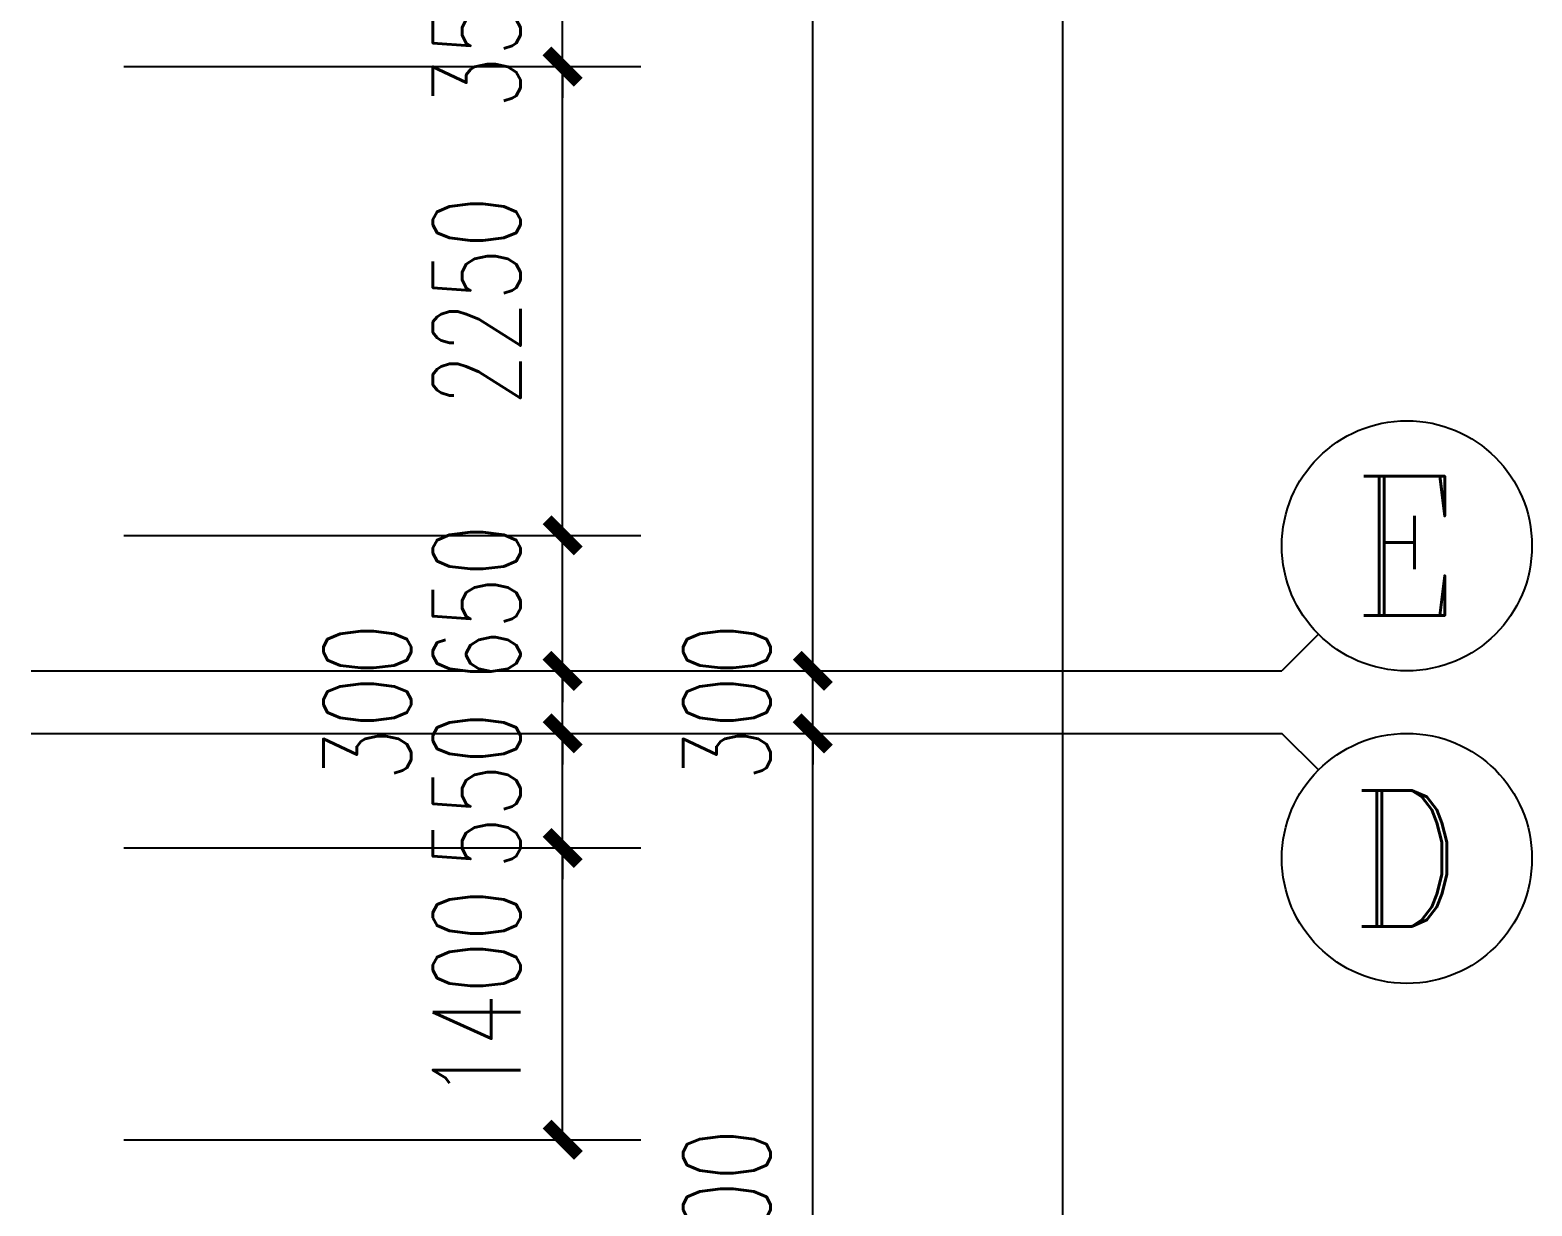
# Model space of a CAD drawing. Extents: x 0 to 2972856, y -1269770 to 0.
# Drawn here: x 2783851 to 2791056, y -1223214 to -1217571 of the extents above; entities that cross this region are included whole.
import ezdxf
from ezdxf.enums import TextEntityAlignment as Align

# ---------------------------------------------------------------- set-up
doc = ezdxf.new("R2010")
doc.units = 0
doc.header["$LTSCALE"] = 1000
doc.header["$PDSIZE"] = 50
doc.layers.add('1-建筑底图', color=8, linetype='Continuous')
doc.layers.add('AXIS_TEXT', color=7, linetype='Continuous')
doc.styles.add('_TCH_AXIS', font='COMPLEX', dxfattribs={"bigfont": 'GBCBIG'})
doc.styles.add('A_DIM_T3', font='SIMPLEX', dxfattribs={"width": 0.7, "bigfont": 'HZ'})
doc.styles.add('COMPLEX', font='COMPLEX')
doc.dimstyles.new('_TCH_ARCH&&150', dxfattribs={"dimtxt": 420, "dimasz": 150, "dimexe": 375, "dimexo": 450, "dimgap": 202.5, "dimtad": 1, "dimdec": 0, "dimzin": 0, "dimdsep": 46, "dimtxsty": 'A_DIM_T3', "dimblk": 'ARCHTICK', "dimcen": 0.09, "dimclrt": 7, "dimazin": 2, "dimtfac": 1, "dimtdec": 0, "dimtix": 1, "dimtmove": 2, "dimatfit": 3, "dimfxl": 150, "dimtolj": 1, "dimtzin": 0, "dimarcsym": 0})

# ---------------------------------------------------------------- blocks, each defined once
blk = doc.blocks.new('_ArchTick')
at = {"color": 0, "linetype": 'ByBlock', "const_width": 0.4}
blk.add_lwpolyline([(-0.5, -0.5), (0.5, 0.5)], dxfattribs=at)
blk = doc.blocks.new('*D1127')
at = {"layer": '1-建筑底图', "color": 0, "lineweight": -2, "transparency": 16777216}
for p, q in [((2169526.6, -1147375.4), (2174401.6, -1147375.4)), ((2174026.6, -1226975.4), (2174026.6, -1147375.4)), ((2169526.6, -1226975.4), (2174401.6, -1226975.4))]:
    blk.add_line(p, q, dxfattribs=at)
at = {"layer": 'Defpoints', "color": 0, "transparency": 16777216}
for p in [(2169076.6, -1147375.4), (2174026.6, -1147375.4), (2169076.6, -1226975.4)]:
    blk.add_point(p, dxfattribs=at)
at = {"layer": '1-建筑底图', "color": 0, "lineweight": -2, "transparency": 16777216, "xscale": 150, "yscale": 150, "zscale": 150}
for p, rotation in [((2174026.6, -1147375.4), 90), ((2174026.6, -1226975.4), 270)]:
    blk.add_blockref('_ArchTick', p, dxfattribs=dict(at, rotation=rotation))
at = {"layer": '1-建筑底图', "color": 7, "transparency": 16777216, "insert": (2173614.1, -1187175.4), "char_height": 420, "attachment_point": 5, "rotation": 90, "style": 'A_DIM_T3'}
blk.add_mtext('\\A1;79600', dxfattribs=at)
blk = doc.blocks.new('*D1130')
at = {"layer": '1-建筑底图', "color": 0, "lineweight": -2, "transparency": 16777216}
for p, q in [((2169526.6, -1215175.4), (2173201.6, -1215175.4)), ((2172826.6, -1219975.4), (2172826.6, -1215175.4)), ((2169526.6, -1219975.4), (2173201.6, -1219975.4))]:
    blk.add_line(p, q, dxfattribs=at)
at = {"layer": 'Defpoints', "color": 0, "transparency": 16777216}
for p in [(2169076.6, -1215175.4), (2172826.6, -1215175.4), (2169076.6, -1219975.4)]:
    blk.add_point(p, dxfattribs=at)
at = {"layer": '1-建筑底图', "color": 0, "lineweight": -2, "transparency": 16777216, "xscale": 150, "yscale": 150, "zscale": 150}
for p, rotation in [((2172826.6, -1215175.4), 90), ((2172826.6, -1219975.4), 270)]:
    blk.add_blockref('_ArchTick', p, dxfattribs=dict(at, rotation=rotation))
at = {"layer": '1-建筑底图', "color": 7, "transparency": 16777216, "insert": (2172414.1, -1217575.4), "char_height": 420, "attachment_point": 5, "rotation": 90, "style": 'A_DIM_T3'}
blk.add_mtext('\\A1;4800', dxfattribs=at)
blk = doc.blocks.new('*D1131')
at = {"layer": '1-建筑底图', "color": 0, "lineweight": -2, "transparency": 16777216}
for p, q in [((2172826.6, -1214875.4), (2172826.6, -1214725.4)), ((2169526.6, -1214875.4), (2173201.6, -1214875.4)), ((2172826.6, -1215175.4), (2172826.6, -1214875.4)), ((2169526.6, -1215175.4), (2173201.6, -1215175.4)), ((2172826.6, -1215175.4), (2172826.6, -1215325.4))]:
    blk.add_line(p, q, dxfattribs=at)
at = {"layer": 'Defpoints', "color": 0, "transparency": 16777216}
for p in [(2169076.6, -1214875.4), (2172826.6, -1214875.4), (2169076.6, -1215175.4)]:
    blk.add_point(p, dxfattribs=at)
at = {"layer": '1-建筑底图', "color": 0, "lineweight": -2, "transparency": 16777216, "xscale": 150, "yscale": 150, "zscale": 150}
for p, rotation in [((2172826.6, -1214875.4), 270), ((2172826.6, -1215175.4), 90)]:
    blk.add_blockref('_ArchTick', p, dxfattribs=dict(at, rotation=rotation))
at = {"layer": '1-建筑底图', "color": 7, "transparency": 16777216, "insert": (2172414.1, -1215025.4), "char_height": 420, "attachment_point": 5, "rotation": 90, "style": 'A_DIM_T3'}
blk.add_mtext('\\A1;300', dxfattribs=at)
blk = doc.blocks.new('*D1132')
at = {"layer": '1-建筑底图', "color": 0, "lineweight": -2, "transparency": 16777216}
for p, q in [((2169526.6, -1207175.4), (2173201.6, -1207175.4)), ((2172826.6, -1214875.4), (2172826.6, -1207175.4)), ((2169526.6, -1214875.4), (2173201.6, -1214875.4))]:
    blk.add_line(p, q, dxfattribs=at)
at = {"layer": 'Defpoints', "color": 0, "transparency": 16777216}
for p in [(2169076.6, -1207175.4), (2172826.6, -1207175.4), (2169076.6, -1214875.4)]:
    blk.add_point(p, dxfattribs=at)
at = {"layer": '1-建筑底图', "color": 0, "lineweight": -2, "transparency": 16777216, "xscale": 150, "yscale": 150, "zscale": 150}
for p, rotation in [((2172826.6, -1207175.4), 90), ((2172826.6, -1214875.4), 270)]:
    blk.add_blockref('_ArchTick', p, dxfattribs=dict(at, rotation=rotation))
at = {"layer": '1-建筑底图', "color": 7, "transparency": 16777216, "insert": (2172414.1, -1211025.4), "char_height": 420, "attachment_point": 5, "rotation": 90, "style": 'A_DIM_T3'}
blk.add_mtext('\\A1;7700', dxfattribs=at)
blk = doc.blocks.new('*D1369')
at = {"layer": '1-建筑底图', "color": 0, "lineweight": -2, "transparency": 16777216}
for p, q in [((2169521.6, -1215725.4), (2172001.6, -1215725.4)), ((2171626.6, -1217125.4), (2171626.6, -1215725.4)), ((2169521.6, -1217125.4), (2172001.6, -1217125.4))]:
    blk.add_line(p, q, dxfattribs=at)
at = {"layer": 'Defpoints', "color": 0, "transparency": 16777216}
for p in [(2169071.6, -1215725.4), (2171626.6, -1215725.4), (2169071.6, -1217125.4)]:
    blk.add_point(p, dxfattribs=at)
at = {"layer": '1-建筑底图', "color": 0, "lineweight": -2, "transparency": 16777216, "xscale": 150, "yscale": 150, "zscale": 150}
for p, rotation in [((2171626.6, -1215725.4), 90), ((2171626.6, -1217125.4), 270)]:
    blk.add_blockref('_ArchTick', p, dxfattribs=dict(at, rotation=rotation))
at = {"layer": '1-建筑底图', "color": 7, "transparency": 16777216, "insert": (2171214.1, -1216425.4), "char_height": 420, "attachment_point": 5, "rotation": 90, "style": 'A_DIM_T3'}
blk.add_mtext('\\A1;1400', dxfattribs=at)
blk = doc.blocks.new('*D1370')
at = {"layer": '1-建筑底图', "color": 0, "lineweight": -2, "transparency": 16777216}
for p, q in [((2171626.6, -1215175.4), (2171626.6, -1215025.4)), ((2169521.6, -1215175.4), (2172001.6, -1215175.4)), ((2171626.6, -1215725.4), (2171626.6, -1215175.4)), ((2169521.6, -1215725.4), (2172001.6, -1215725.4)), ((2171626.6, -1215725.4), (2171626.6, -1215875.4))]:
    blk.add_line(p, q, dxfattribs=at)
at = {"layer": 'Defpoints', "color": 0, "transparency": 16777216}
for p in [(2169071.6, -1215175.4), (2171626.6, -1215175.4), (2169071.6, -1215725.4)]:
    blk.add_point(p, dxfattribs=at)
at = {"layer": '1-建筑底图', "color": 0, "lineweight": -2, "transparency": 16777216, "xscale": 150, "yscale": 150, "zscale": 150}
for p, rotation in [((2171626.6, -1215175.4), 270), ((2171626.6, -1215725.4), 90)]:
    blk.add_blockref('_ArchTick', p, dxfattribs=dict(at, rotation=rotation))
at = {"layer": '1-建筑底图', "color": 7, "transparency": 16777216, "insert": (2171214.1, -1215450.4), "char_height": 420, "attachment_point": 5, "rotation": 90, "style": 'A_DIM_T3'}
blk.add_mtext('\\A1;550', dxfattribs=at)
blk = doc.blocks.new('*D1371')
at = {"layer": '1-建筑底图', "color": 0, "lineweight": -2, "transparency": 16777216}
for p, q in [((2171626.6, -1214875.4), (2171626.6, -1214725.4)), ((2169521.6, -1214875.4), (2172001.6, -1214875.4)), ((2171626.6, -1215175.4), (2171626.6, -1214875.4)), ((2169521.6, -1215175.4), (2172001.6, -1215175.4)), ((2171626.6, -1215175.4), (2171626.6, -1215325.4))]:
    blk.add_line(p, q, dxfattribs=at)
at = {"layer": 'Defpoints', "color": 0, "transparency": 16777216}
for p in [(2169071.6, -1214875.4), (2171626.6, -1214875.4), (2169071.6, -1215175.4)]:
    blk.add_point(p, dxfattribs=at)
at = {"layer": '1-建筑底图', "color": 0, "lineweight": -2, "transparency": 16777216, "xscale": 150, "yscale": 150, "zscale": 150}
for p, rotation in [((2171626.6, -1214875.4), 270), ((2171626.6, -1215175.4), 90)]:
    blk.add_blockref('_ArchTick', p, dxfattribs=dict(at, rotation=rotation))
at = {"layer": '1-建筑底图', "color": 7, "transparency": 16777216, "insert": (2170689.1, -1215025.4), "char_height": 420, "attachment_point": 5, "rotation": 90, "style": 'A_DIM_T3'}
blk.add_mtext('\\A1;300', dxfattribs=at)
blk = doc.blocks.new('*D1372')
at = {"layer": '1-建筑底图', "color": 0, "lineweight": -2, "transparency": 16777216}
for p, q in [((2171626.6, -1214225.4), (2171626.6, -1214075.4)), ((2169521.6, -1214225.4), (2172001.6, -1214225.4)), ((2171626.6, -1214875.4), (2171626.6, -1214225.4)), ((2169521.6, -1214875.4), (2172001.6, -1214875.4)), ((2171626.6, -1214875.4), (2171626.6, -1215025.4))]:
    blk.add_line(p, q, dxfattribs=at)
at = {"layer": 'Defpoints', "color": 0, "transparency": 16777216}
for p in [(2169071.6, -1214225.4), (2171626.6, -1214225.4), (2169071.6, -1214875.4)]:
    blk.add_point(p, dxfattribs=at)
at = {"layer": '1-建筑底图', "color": 0, "lineweight": -2, "transparency": 16777216, "xscale": 150, "yscale": 150, "zscale": 150}
for p, rotation in [((2171626.6, -1214225.4), 270), ((2171626.6, -1214875.4), 90)]:
    blk.add_blockref('_ArchTick', p, dxfattribs=dict(at, rotation=rotation))
at = {"layer": '1-建筑底图', "color": 7, "transparency": 16777216, "insert": (2171214.1, -1214550.4), "char_height": 420, "attachment_point": 5, "rotation": 90, "style": 'A_DIM_T3'}
blk.add_mtext('\\A1;650', dxfattribs=at)
blk = doc.blocks.new('*D1373')
at = {"layer": '1-建筑底图', "color": 0, "lineweight": -2, "transparency": 16777216}
for p, q in [((2169521.6, -1211975.4), (2172001.6, -1211975.4)), ((2171626.6, -1214225.4), (2171626.6, -1211975.4)), ((2169521.6, -1214225.4), (2172001.6, -1214225.4))]:
    blk.add_line(p, q, dxfattribs=at)
at = {"layer": 'Defpoints', "color": 0, "transparency": 16777216}
for p in [(2169071.6, -1211975.4), (2171626.6, -1211975.4), (2169071.6, -1214225.4)]:
    blk.add_point(p, dxfattribs=at)
at = {"layer": '1-建筑底图', "color": 0, "lineweight": -2, "transparency": 16777216, "xscale": 150, "yscale": 150, "zscale": 150}
for p, rotation in [((2171626.6, -1211975.4), 90), ((2171626.6, -1214225.4), 270)]:
    blk.add_blockref('_ArchTick', p, dxfattribs=dict(at, rotation=rotation))
at = {"layer": '1-建筑底图', "color": 7, "transparency": 16777216, "insert": (2171214.1, -1213100.4), "char_height": 420, "attachment_point": 5, "rotation": 90, "style": 'A_DIM_T3'}
blk.add_mtext('\\A1;2250', dxfattribs=at)
blk = doc.blocks.new('*D1374')
at = {"layer": '1-建筑底图', "color": 0, "lineweight": -2, "transparency": 16777216}
for p, q in [((2171626.6, -1211625.4), (2171626.6, -1211475.4)), ((2169521.6, -1211625.4), (2172001.6, -1211625.4)), ((2171626.6, -1211975.4), (2171626.6, -1211625.4)), ((2169521.6, -1211975.4), (2172001.6, -1211975.4)), ((2171626.6, -1211975.4), (2171626.6, -1212125.4))]:
    blk.add_line(p, q, dxfattribs=at)
at = {"layer": 'Defpoints', "color": 0, "transparency": 16777216}
for p in [(2169071.6, -1211625.4), (2171626.6, -1211625.4), (2169071.6, -1211975.4)]:
    blk.add_point(p, dxfattribs=at)
at = {"layer": '1-建筑底图', "color": 0, "lineweight": -2, "transparency": 16777216, "xscale": 150, "yscale": 150, "zscale": 150}
for p, rotation in [((2171626.6, -1211625.4), 270), ((2171626.6, -1211975.4), 90)]:
    blk.add_blockref('_ArchTick', p, dxfattribs=dict(at, rotation=rotation))
at = {"layer": '1-建筑底图', "color": 7, "transparency": 16777216, "insert": (2171214.1, -1211800.4), "char_height": 420, "attachment_point": 5, "rotation": 90, "style": 'A_DIM_T3'}
blk.add_mtext('\\A1;350', dxfattribs=at)
blk = doc.blocks.new('*D1434')
at = {"layer": '1-建筑底图', "color": 0, "lineweight": -2, "transparency": 16777216}
for p, q in [((2169526.6, -1147375.4), (2174401.6, -1147375.4)), ((2174026.6, -1226975.4), (2174026.6, -1147375.4)), ((2169526.6, -1226975.4), (2174401.6, -1226975.4))]:
    blk.add_line(p, q, dxfattribs=at)
at = {"layer": 'Defpoints', "color": 0, "transparency": 16777216}
for p in [(2169076.6, -1147375.4), (2174026.6, -1147375.4), (2169076.6, -1226975.4)]:
    blk.add_point(p, dxfattribs=at)
at = {"layer": '1-建筑底图', "color": 0, "lineweight": -2, "transparency": 16777216, "xscale": 150, "yscale": 150, "zscale": 150}
for p, rotation in [((2174026.6, -1147375.4), 90), ((2174026.6, -1226975.4), 270)]:
    blk.add_blockref('_ArchTick', p, dxfattribs=dict(at, rotation=rotation))
at = {"layer": '1-建筑底图', "color": 7, "transparency": 16777216, "insert": (2173614.1, -1187175.4), "char_height": 420, "attachment_point": 5, "rotation": 90, "style": 'A_DIM_T3'}
blk.add_mtext('\\A1;79600', dxfattribs=at)
blk = doc.blocks.new('*D1437')
at = {"layer": '1-建筑底图', "color": 0, "lineweight": -2, "transparency": 16777216}
for p, q in [((2169526.6, -1215175.4), (2173201.6, -1215175.4)), ((2172826.6, -1219975.4), (2172826.6, -1215175.4)), ((2169526.6, -1219975.4), (2173201.6, -1219975.4))]:
    blk.add_line(p, q, dxfattribs=at)
at = {"layer": 'Defpoints', "color": 0, "transparency": 16777216}
for p in [(2169076.6, -1215175.4), (2172826.6, -1215175.4), (2169076.6, -1219975.4)]:
    blk.add_point(p, dxfattribs=at)
at = {"layer": '1-建筑底图', "color": 0, "lineweight": -2, "transparency": 16777216, "xscale": 150, "yscale": 150, "zscale": 150}
for p, rotation in [((2172826.6, -1215175.4), 90), ((2172826.6, -1219975.4), 270)]:
    blk.add_blockref('_ArchTick', p, dxfattribs=dict(at, rotation=rotation))
at = {"layer": '1-建筑底图', "color": 7, "transparency": 16777216, "insert": (2172414.1, -1217575.4), "char_height": 420, "attachment_point": 5, "rotation": 90, "style": 'A_DIM_T3'}
blk.add_mtext('\\A1;4800', dxfattribs=at)
blk = doc.blocks.new('*D1438')
at = {"layer": '1-建筑底图', "color": 0, "lineweight": -2, "transparency": 16777216}
for p, q in [((2172826.6, -1214875.4), (2172826.6, -1214725.4)), ((2169526.6, -1214875.4), (2173201.6, -1214875.4)), ((2172826.6, -1215175.4), (2172826.6, -1214875.4)), ((2169526.6, -1215175.4), (2173201.6, -1215175.4)), ((2172826.6, -1215175.4), (2172826.6, -1215325.4))]:
    blk.add_line(p, q, dxfattribs=at)
at = {"layer": 'Defpoints', "color": 0, "transparency": 16777216}
for p in [(2169076.6, -1214875.4), (2172826.6, -1214875.4), (2169076.6, -1215175.4)]:
    blk.add_point(p, dxfattribs=at)
at = {"layer": '1-建筑底图', "color": 0, "lineweight": -2, "transparency": 16777216, "xscale": 150, "yscale": 150, "zscale": 150}
for p, rotation in [((2172826.6, -1214875.4), 270), ((2172826.6, -1215175.4), 90)]:
    blk.add_blockref('_ArchTick', p, dxfattribs=dict(at, rotation=rotation))
at = {"layer": '1-建筑底图', "color": 7, "transparency": 16777216, "insert": (2172414.1, -1215025.4), "char_height": 420, "attachment_point": 5, "rotation": 90, "style": 'A_DIM_T3'}
blk.add_mtext('\\A1;300', dxfattribs=at)
blk = doc.blocks.new('*D1439')
at = {"layer": '1-建筑底图', "color": 0, "lineweight": -2, "transparency": 16777216}
for p, q in [((2169526.6, -1207175.4), (2173201.6, -1207175.4)), ((2172826.6, -1214875.4), (2172826.6, -1207175.4)), ((2169526.6, -1214875.4), (2173201.6, -1214875.4))]:
    blk.add_line(p, q, dxfattribs=at)
at = {"layer": 'Defpoints', "color": 0, "transparency": 16777216}
for p in [(2169076.6, -1207175.4), (2172826.6, -1207175.4), (2169076.6, -1214875.4)]:
    blk.add_point(p, dxfattribs=at)
at = {"layer": '1-建筑底图', "color": 0, "lineweight": -2, "transparency": 16777216, "xscale": 150, "yscale": 150, "zscale": 150}
for p, rotation in [((2172826.6, -1207175.4), 90), ((2172826.6, -1214875.4), 270)]:
    blk.add_blockref('_ArchTick', p, dxfattribs=dict(at, rotation=rotation))
at = {"layer": '1-建筑底图', "color": 7, "transparency": 16777216, "insert": (2172414.1, -1211025.4), "char_height": 420, "attachment_point": 5, "rotation": 90, "style": 'A_DIM_T3'}
blk.add_mtext('\\A1;7700', dxfattribs=at)
blk = doc.blocks.new('*D1676')
at = {"layer": '1-建筑底图', "color": 0, "lineweight": -2, "transparency": 16777216}
for p, q in [((2169521.6, -1215725.4), (2172001.6, -1215725.4)), ((2171626.6, -1217125.4), (2171626.6, -1215725.4)), ((2169521.6, -1217125.4), (2172001.6, -1217125.4))]:
    blk.add_line(p, q, dxfattribs=at)
at = {"layer": 'Defpoints', "color": 0, "transparency": 16777216}
for p in [(2169071.6, -1215725.4), (2171626.6, -1215725.4), (2169071.6, -1217125.4)]:
    blk.add_point(p, dxfattribs=at)
at = {"layer": '1-建筑底图', "color": 0, "lineweight": -2, "transparency": 16777216, "xscale": 150, "yscale": 150, "zscale": 150}
for p, rotation in [((2171626.6, -1215725.4), 90), ((2171626.6, -1217125.4), 270)]:
    blk.add_blockref('_ArchTick', p, dxfattribs=dict(at, rotation=rotation))
at = {"layer": '1-建筑底图', "color": 7, "transparency": 16777216, "insert": (2171214.1, -1216425.4), "char_height": 420, "attachment_point": 5, "rotation": 90, "style": 'A_DIM_T3'}
blk.add_mtext('\\A1;1400', dxfattribs=at)
blk = doc.blocks.new('*D1677')
at = {"layer": '1-建筑底图', "color": 0, "lineweight": -2, "transparency": 16777216}
for p, q in [((2171626.6, -1215175.4), (2171626.6, -1215025.4)), ((2169521.6, -1215175.4), (2172001.6, -1215175.4)), ((2171626.6, -1215725.4), (2171626.6, -1215175.4)), ((2169521.6, -1215725.4), (2172001.6, -1215725.4)), ((2171626.6, -1215725.4), (2171626.6, -1215875.4))]:
    blk.add_line(p, q, dxfattribs=at)
at = {"layer": 'Defpoints', "color": 0, "transparency": 16777216}
for p in [(2169071.6, -1215175.4), (2171626.6, -1215175.4), (2169071.6, -1215725.4)]:
    blk.add_point(p, dxfattribs=at)
at = {"layer": '1-建筑底图', "color": 0, "lineweight": -2, "transparency": 16777216, "xscale": 150, "yscale": 150, "zscale": 150}
for p, rotation in [((2171626.6, -1215175.4), 270), ((2171626.6, -1215725.4), 90)]:
    blk.add_blockref('_ArchTick', p, dxfattribs=dict(at, rotation=rotation))
at = {"layer": '1-建筑底图', "color": 7, "transparency": 16777216, "insert": (2171214.1, -1215450.4), "char_height": 420, "attachment_point": 5, "rotation": 90, "style": 'A_DIM_T3'}
blk.add_mtext('\\A1;550', dxfattribs=at)
blk = doc.blocks.new('*D1678')
at = {"layer": '1-建筑底图', "color": 0, "lineweight": -2, "transparency": 16777216}
for p, q in [((2171626.6, -1214875.4), (2171626.6, -1214725.4)), ((2169521.6, -1214875.4), (2172001.6, -1214875.4)), ((2171626.6, -1215175.4), (2171626.6, -1214875.4)), ((2169521.6, -1215175.4), (2172001.6, -1215175.4)), ((2171626.6, -1215175.4), (2171626.6, -1215325.4))]:
    blk.add_line(p, q, dxfattribs=at)
at = {"layer": 'Defpoints', "color": 0, "transparency": 16777216}
for p in [(2169071.6, -1214875.4), (2171626.6, -1214875.4), (2169071.6, -1215175.4)]:
    blk.add_point(p, dxfattribs=at)
at = {"layer": '1-建筑底图', "color": 0, "lineweight": -2, "transparency": 16777216, "xscale": 150, "yscale": 150, "zscale": 150}
for p, rotation in [((2171626.6, -1214875.4), 270), ((2171626.6, -1215175.4), 90)]:
    blk.add_blockref('_ArchTick', p, dxfattribs=dict(at, rotation=rotation))
at = {"layer": '1-建筑底图', "color": 7, "transparency": 16777216, "insert": (2170689.1, -1215025.4), "char_height": 420, "attachment_point": 5, "rotation": 90, "style": 'A_DIM_T3'}
blk.add_mtext('\\A1;300', dxfattribs=at)
blk = doc.blocks.new('*D1679')
at = {"layer": '1-建筑底图', "color": 0, "lineweight": -2, "transparency": 16777216}
for p, q in [((2171626.6, -1214225.4), (2171626.6, -1214075.4)), ((2169521.6, -1214225.4), (2172001.6, -1214225.4)), ((2171626.6, -1214875.4), (2171626.6, -1214225.4)), ((2169521.6, -1214875.4), (2172001.6, -1214875.4)), ((2171626.6, -1214875.4), (2171626.6, -1215025.4))]:
    blk.add_line(p, q, dxfattribs=at)
at = {"layer": 'Defpoints', "color": 0, "transparency": 16777216}
for p in [(2169071.6, -1214225.4), (2171626.6, -1214225.4), (2169071.6, -1214875.4)]:
    blk.add_point(p, dxfattribs=at)
at = {"layer": '1-建筑底图', "color": 0, "lineweight": -2, "transparency": 16777216, "xscale": 150, "yscale": 150, "zscale": 150}
for p, rotation in [((2171626.6, -1214225.4), 270), ((2171626.6, -1214875.4), 90)]:
    blk.add_blockref('_ArchTick', p, dxfattribs=dict(at, rotation=rotation))
at = {"layer": '1-建筑底图', "color": 7, "transparency": 16777216, "insert": (2171214.1, -1214550.4), "char_height": 420, "attachment_point": 5, "rotation": 90, "style": 'A_DIM_T3'}
blk.add_mtext('\\A1;650', dxfattribs=at)
blk = doc.blocks.new('*D1680')
at = {"layer": '1-建筑底图', "color": 0, "lineweight": -2, "transparency": 16777216}
for p, q in [((2169521.6, -1211975.4), (2172001.6, -1211975.4)), ((2171626.6, -1214225.4), (2171626.6, -1211975.4)), ((2169521.6, -1214225.4), (2172001.6, -1214225.4))]:
    blk.add_line(p, q, dxfattribs=at)
at = {"layer": 'Defpoints', "color": 0, "transparency": 16777216}
for p in [(2169071.6, -1211975.4), (2171626.6, -1211975.4), (2169071.6, -1214225.4)]:
    blk.add_point(p, dxfattribs=at)
at = {"layer": '1-建筑底图', "color": 0, "lineweight": -2, "transparency": 16777216, "xscale": 150, "yscale": 150, "zscale": 150}
for p, rotation in [((2171626.6, -1211975.4), 90), ((2171626.6, -1214225.4), 270)]:
    blk.add_blockref('_ArchTick', p, dxfattribs=dict(at, rotation=rotation))
at = {"layer": '1-建筑底图', "color": 7, "transparency": 16777216, "insert": (2171214.1, -1213100.4), "char_height": 420, "attachment_point": 5, "rotation": 90, "style": 'A_DIM_T3'}
blk.add_mtext('\\A1;2250', dxfattribs=at)
blk = doc.blocks.new('*D1681')
at = {"layer": '1-建筑底图', "color": 0, "lineweight": -2, "transparency": 16777216}
for p, q in [((2171626.6, -1211625.4), (2171626.6, -1211475.4)), ((2169521.6, -1211625.4), (2172001.6, -1211625.4)), ((2171626.6, -1211975.4), (2171626.6, -1211625.4)), ((2169521.6, -1211975.4), (2172001.6, -1211975.4)), ((2171626.6, -1211975.4), (2171626.6, -1212125.4))]:
    blk.add_line(p, q, dxfattribs=at)
at = {"layer": 'Defpoints', "color": 0, "transparency": 16777216}
for p in [(2169071.6, -1211625.4), (2171626.6, -1211625.4), (2169071.6, -1211975.4)]:
    blk.add_point(p, dxfattribs=at)
at = {"layer": '1-建筑底图', "color": 0, "lineweight": -2, "transparency": 16777216, "xscale": 150, "yscale": 150, "zscale": 150}
for p, rotation in [((2171626.6, -1211625.4), 270), ((2171626.6, -1211975.4), 90)]:
    blk.add_blockref('_ArchTick', p, dxfattribs=dict(at, rotation=rotation))
at = {"layer": '1-建筑底图', "color": 7, "transparency": 16777216, "insert": (2171214.1, -1211800.4), "char_height": 420, "attachment_point": 5, "rotation": 90, "style": 'A_DIM_T3'}
blk.add_mtext('\\A1;350', dxfattribs=at)
blk = doc.blocks.new('_AXISO')
blk.add_circle((0, 0), 0.5)
at = {"layer": 'AXIS_TEXT', "style": 'COMPLEX', "width": 1.041667}
blk.add_attdef('A', text='', height=0.56, dxfattribs=at).set_placement((-0.25, -0.28), (0.25, -0.28), align=Align.FIT)
blk = doc.blocks.new('*D1741')
at = {"layer": '1-建筑底图', "color": 0, "lineweight": -2, "transparency": 16777216}
for p, q in [((2169526.6, -1147375.4), (2174401.6, -1147375.4)), ((2174026.6, -1226975.4), (2174026.6, -1147375.4)), ((2169526.6, -1226975.4), (2174401.6, -1226975.4))]:
    blk.add_line(p, q, dxfattribs=at)
at = {"layer": 'Defpoints', "color": 0, "transparency": 16777216}
for p in [(2169076.6, -1147375.4), (2174026.6, -1147375.4), (2169076.6, -1226975.4)]:
    blk.add_point(p, dxfattribs=at)
at = {"layer": '1-建筑底图', "color": 0, "lineweight": -2, "transparency": 16777216, "xscale": 150, "yscale": 150, "zscale": 150}
for p, rotation in [((2174026.6, -1147375.4), 90), ((2174026.6, -1226975.4), 270)]:
    blk.add_blockref('_ArchTick', p, dxfattribs=dict(at, rotation=rotation))
at = {"layer": '1-建筑底图', "color": 7, "transparency": 16777216, "insert": (2173614.1, -1187175.4), "char_height": 420, "attachment_point": 5, "rotation": 90, "style": 'A_DIM_T3'}
blk.add_mtext('\\A1;79600', dxfattribs=at)
blk = doc.blocks.new('*D1744')
at = {"layer": '1-建筑底图', "color": 0, "lineweight": -2, "transparency": 16777216}
for p, q in [((2169526.6, -1215175.4), (2173201.6, -1215175.4)), ((2172826.6, -1219975.4), (2172826.6, -1215175.4)), ((2169526.6, -1219975.4), (2173201.6, -1219975.4))]:
    blk.add_line(p, q, dxfattribs=at)
at = {"layer": 'Defpoints', "color": 0, "transparency": 16777216}
for p in [(2169076.6, -1215175.4), (2172826.6, -1215175.4), (2169076.6, -1219975.4)]:
    blk.add_point(p, dxfattribs=at)
at = {"layer": '1-建筑底图', "color": 0, "lineweight": -2, "transparency": 16777216, "xscale": 150, "yscale": 150, "zscale": 150}
for p, rotation in [((2172826.6, -1215175.4), 90), ((2172826.6, -1219975.4), 270)]:
    blk.add_blockref('_ArchTick', p, dxfattribs=dict(at, rotation=rotation))
at = {"layer": '1-建筑底图', "color": 7, "transparency": 16777216, "insert": (2172414.1, -1217575.4), "char_height": 420, "attachment_point": 5, "rotation": 90, "style": 'A_DIM_T3'}
blk.add_mtext('\\A1;4800', dxfattribs=at)
blk = doc.blocks.new('*D1745')
at = {"layer": '1-建筑底图', "color": 0, "lineweight": -2, "transparency": 16777216}
for p, q in [((2172826.6, -1214875.4), (2172826.6, -1214725.4)), ((2169526.6, -1214875.4), (2173201.6, -1214875.4)), ((2172826.6, -1215175.4), (2172826.6, -1214875.4)), ((2169526.6, -1215175.4), (2173201.6, -1215175.4)), ((2172826.6, -1215175.4), (2172826.6, -1215325.4))]:
    blk.add_line(p, q, dxfattribs=at)
at = {"layer": 'Defpoints', "color": 0, "transparency": 16777216}
for p in [(2169076.6, -1214875.4), (2172826.6, -1214875.4), (2169076.6, -1215175.4)]:
    blk.add_point(p, dxfattribs=at)
at = {"layer": '1-建筑底图', "color": 0, "lineweight": -2, "transparency": 16777216, "xscale": 150, "yscale": 150, "zscale": 150}
for p, rotation in [((2172826.6, -1214875.4), 270), ((2172826.6, -1215175.4), 90)]:
    blk.add_blockref('_ArchTick', p, dxfattribs=dict(at, rotation=rotation))
at = {"layer": '1-建筑底图', "color": 7, "transparency": 16777216, "insert": (2172414.1, -1215025.4), "char_height": 420, "attachment_point": 5, "rotation": 90, "style": 'A_DIM_T3'}
blk.add_mtext('\\A1;300', dxfattribs=at)
blk = doc.blocks.new('*D1746')
at = {"layer": '1-建筑底图', "color": 0, "lineweight": -2, "transparency": 16777216}
for p, q in [((2169526.6, -1207175.4), (2173201.6, -1207175.4)), ((2172826.6, -1214875.4), (2172826.6, -1207175.4)), ((2169526.6, -1214875.4), (2173201.6, -1214875.4))]:
    blk.add_line(p, q, dxfattribs=at)
at = {"layer": 'Defpoints', "color": 0, "transparency": 16777216}
for p in [(2169076.6, -1207175.4), (2172826.6, -1207175.4), (2169076.6, -1214875.4)]:
    blk.add_point(p, dxfattribs=at)
at = {"layer": '1-建筑底图', "color": 0, "lineweight": -2, "transparency": 16777216, "xscale": 150, "yscale": 150, "zscale": 150}
for p, rotation in [((2172826.6, -1207175.4), 90), ((2172826.6, -1214875.4), 270)]:
    blk.add_blockref('_ArchTick', p, dxfattribs=dict(at, rotation=rotation))
at = {"layer": '1-建筑底图', "color": 7, "transparency": 16777216, "insert": (2172414.1, -1211025.4), "char_height": 420, "attachment_point": 5, "rotation": 90, "style": 'A_DIM_T3'}
blk.add_mtext('\\A1;7700', dxfattribs=at)
blk = doc.blocks.new('*D1983')
at = {"layer": '1-建筑底图', "color": 0, "lineweight": -2, "transparency": 16777216}
for p, q in [((2169521.6, -1215725.4), (2172001.6, -1215725.4)), ((2171626.6, -1217125.4), (2171626.6, -1215725.4)), ((2169521.6, -1217125.4), (2172001.6, -1217125.4))]:
    blk.add_line(p, q, dxfattribs=at)
at = {"layer": 'Defpoints', "color": 0, "transparency": 16777216}
for p in [(2169071.6, -1215725.4), (2171626.6, -1215725.4), (2169071.6, -1217125.4)]:
    blk.add_point(p, dxfattribs=at)
at = {"layer": '1-建筑底图', "color": 0, "lineweight": -2, "transparency": 16777216, "xscale": 150, "yscale": 150, "zscale": 150}
for p, rotation in [((2171626.6, -1215725.4), 90), ((2171626.6, -1217125.4), 270)]:
    blk.add_blockref('_ArchTick', p, dxfattribs=dict(at, rotation=rotation))
at = {"layer": '1-建筑底图', "color": 7, "transparency": 16777216, "insert": (2171214.1, -1216425.4), "char_height": 420, "attachment_point": 5, "rotation": 90, "style": 'A_DIM_T3'}
blk.add_mtext('\\A1;1400', dxfattribs=at)
blk = doc.blocks.new('*D1984')
at = {"layer": '1-建筑底图', "color": 0, "lineweight": -2, "transparency": 16777216}
for p, q in [((2171626.6, -1215175.4), (2171626.6, -1215025.4)), ((2169521.6, -1215175.4), (2172001.6, -1215175.4)), ((2171626.6, -1215725.4), (2171626.6, -1215175.4)), ((2169521.6, -1215725.4), (2172001.6, -1215725.4)), ((2171626.6, -1215725.4), (2171626.6, -1215875.4))]:
    blk.add_line(p, q, dxfattribs=at)
at = {"layer": 'Defpoints', "color": 0, "transparency": 16777216}
for p in [(2169071.6, -1215175.4), (2171626.6, -1215175.4), (2169071.6, -1215725.4)]:
    blk.add_point(p, dxfattribs=at)
at = {"layer": '1-建筑底图', "color": 0, "lineweight": -2, "transparency": 16777216, "xscale": 150, "yscale": 150, "zscale": 150}
for p, rotation in [((2171626.6, -1215175.4), 270), ((2171626.6, -1215725.4), 90)]:
    blk.add_blockref('_ArchTick', p, dxfattribs=dict(at, rotation=rotation))
at = {"layer": '1-建筑底图', "color": 7, "transparency": 16777216, "insert": (2171214.1, -1215450.4), "char_height": 420, "attachment_point": 5, "rotation": 90, "style": 'A_DIM_T3'}
blk.add_mtext('\\A1;550', dxfattribs=at)
blk = doc.blocks.new('*D1985')
at = {"layer": '1-建筑底图', "color": 0, "lineweight": -2, "transparency": 16777216}
for p, q in [((2171626.6, -1214875.4), (2171626.6, -1214725.4)), ((2169521.6, -1214875.4), (2172001.6, -1214875.4)), ((2171626.6, -1215175.4), (2171626.6, -1214875.4)), ((2169521.6, -1215175.4), (2172001.6, -1215175.4)), ((2171626.6, -1215175.4), (2171626.6, -1215325.4))]:
    blk.add_line(p, q, dxfattribs=at)
at = {"layer": 'Defpoints', "color": 0, "transparency": 16777216}
for p in [(2169071.6, -1214875.4), (2171626.6, -1214875.4), (2169071.6, -1215175.4)]:
    blk.add_point(p, dxfattribs=at)
at = {"layer": '1-建筑底图', "color": 0, "lineweight": -2, "transparency": 16777216, "xscale": 150, "yscale": 150, "zscale": 150}
for p, rotation in [((2171626.6, -1214875.4), 270), ((2171626.6, -1215175.4), 90)]:
    blk.add_blockref('_ArchTick', p, dxfattribs=dict(at, rotation=rotation))
at = {"layer": '1-建筑底图', "color": 7, "transparency": 16777216, "insert": (2170689.1, -1215025.4), "char_height": 420, "attachment_point": 5, "rotation": 90, "style": 'A_DIM_T3'}
blk.add_mtext('\\A1;300', dxfattribs=at)
blk = doc.blocks.new('*D1986')
at = {"layer": '1-建筑底图', "color": 0, "lineweight": -2, "transparency": 16777216}
for p, q in [((2171626.6, -1214225.4), (2171626.6, -1214075.4)), ((2169521.6, -1214225.4), (2172001.6, -1214225.4)), ((2171626.6, -1214875.4), (2171626.6, -1214225.4)), ((2169521.6, -1214875.4), (2172001.6, -1214875.4)), ((2171626.6, -1214875.4), (2171626.6, -1215025.4))]:
    blk.add_line(p, q, dxfattribs=at)
at = {"layer": 'Defpoints', "color": 0, "transparency": 16777216}
for p in [(2169071.6, -1214225.4), (2171626.6, -1214225.4), (2169071.6, -1214875.4)]:
    blk.add_point(p, dxfattribs=at)
at = {"layer": '1-建筑底图', "color": 0, "lineweight": -2, "transparency": 16777216, "xscale": 150, "yscale": 150, "zscale": 150}
for p, rotation in [((2171626.6, -1214225.4), 270), ((2171626.6, -1214875.4), 90)]:
    blk.add_blockref('_ArchTick', p, dxfattribs=dict(at, rotation=rotation))
at = {"layer": '1-建筑底图', "color": 7, "transparency": 16777216, "insert": (2171214.1, -1214550.4), "char_height": 420, "attachment_point": 5, "rotation": 90, "style": 'A_DIM_T3'}
blk.add_mtext('\\A1;650', dxfattribs=at)
blk = doc.blocks.new('*D1987')
at = {"layer": '1-建筑底图', "color": 0, "lineweight": -2, "transparency": 16777216}
for p, q in [((2169521.6, -1211975.4), (2172001.6, -1211975.4)), ((2171626.6, -1214225.4), (2171626.6, -1211975.4)), ((2169521.6, -1214225.4), (2172001.6, -1214225.4))]:
    blk.add_line(p, q, dxfattribs=at)
at = {"layer": 'Defpoints', "color": 0, "transparency": 16777216}
for p in [(2169071.6, -1211975.4), (2171626.6, -1211975.4), (2169071.6, -1214225.4)]:
    blk.add_point(p, dxfattribs=at)
at = {"layer": '1-建筑底图', "color": 0, "lineweight": -2, "transparency": 16777216, "xscale": 150, "yscale": 150, "zscale": 150}
for p, rotation in [((2171626.6, -1211975.4), 90), ((2171626.6, -1214225.4), 270)]:
    blk.add_blockref('_ArchTick', p, dxfattribs=dict(at, rotation=rotation))
at = {"layer": '1-建筑底图', "color": 7, "transparency": 16777216, "insert": (2171214.1, -1213100.4), "char_height": 420, "attachment_point": 5, "rotation": 90, "style": 'A_DIM_T3'}
blk.add_mtext('\\A1;2250', dxfattribs=at)
blk = doc.blocks.new('*D1988')
at = {"layer": '1-建筑底图', "color": 0, "lineweight": -2, "transparency": 16777216}
for p, q in [((2171626.6, -1211625.4), (2171626.6, -1211475.4)), ((2169521.6, -1211625.4), (2172001.6, -1211625.4)), ((2171626.6, -1211975.4), (2171626.6, -1211625.4)), ((2169521.6, -1211975.4), (2172001.6, -1211975.4)), ((2171626.6, -1211975.4), (2171626.6, -1212125.4))]:
    blk.add_line(p, q, dxfattribs=at)
at = {"layer": 'Defpoints', "color": 0, "transparency": 16777216}
for p in [(2169071.6, -1211625.4), (2171626.6, -1211625.4), (2169071.6, -1211975.4)]:
    blk.add_point(p, dxfattribs=at)
at = {"layer": '1-建筑底图', "color": 0, "lineweight": -2, "transparency": 16777216, "xscale": 150, "yscale": 150, "zscale": 150}
for p, rotation in [((2171626.6, -1211625.4), 270), ((2171626.6, -1211975.4), 90)]:
    blk.add_blockref('_ArchTick', p, dxfattribs=dict(at, rotation=rotation))
at = {"layer": '1-建筑底图', "color": 7, "transparency": 16777216, "insert": (2171214.1, -1211800.4), "char_height": 420, "attachment_point": 5, "rotation": 90, "style": 'A_DIM_T3'}
blk.add_mtext('\\A1;350', dxfattribs=at)
blk = doc.blocks.new('1-三层建筑底图')
at = {"layer": '1-建筑底图'}
for p, q in [((114575.7, 10075.7), (114400, 9900)), ((108400, 9900), (114400, 9900)), ((108400, 9600), (114400, 9600)), ((114575.7, 9424.3), (114400, 9600))]:
    blk.add_line(p, q, dxfattribs=at)
ref = blk.add_blockref('_AXISO', (115000, 10500), dxfattribs=dict(at, xscale=1200, yscale=1200, zscale=1200))
ref.add_attrib('A', 'E', dxfattribs={"layer": 'AXIS_TEXT', "height": 668.2, "style": '_TCH_AXIS'}).set_placement((114745.5, 10165.9), (115254.5, 10165.9), align=Align.FIT)
ref = blk.add_blockref('_AXISO', (115000, 9000), dxfattribs=dict(at, xscale=1200, yscale=1200, zscale=1200))
ref.add_attrib('A', 'D', dxfattribs={"layer": 'AXIS_TEXT', "height": 652.9, "style": '_TCH_AXIS'}).set_placement((114735.7, 8673.6), (115264.3, 8673.6), align=Align.FIT)
for p1, p2, distance, picture, middle in [((108400, -2200), (108400, 77400), -4950, '*D1127', (112937.5, 37600)), ((108400, -2200), (108400, 77400), -4950, '*D1434', (112937.5, 37600)), ((108400, -2200), (108400, 77400), -4950, '*D1741', (112937.5, 37600)), ((108400, 9900), (108400, 17600), -3750, '*D1132', (111737.5, 13750)), ((108400, 9900), (108400, 17600), -3750, '*D1439', (111737.5, 13750)), ((108400, 9900), (108400, 17600), -3750, '*D1746', (111737.5, 13750)), ((108395, 12800), (108395, 13150), -2555, '*D1374', (110537.5, 12975)), ((108395, 12800), (108395, 13150), -2555, '*D1681', (110537.5, 12975)), ((108395, 12800), (108395, 13150), -2555, '*D1988', (110537.5, 12975)), ((108395, 10550), (108395, 12800), -2555, '*D1373', (110537.5, 11675)), ((108395, 10550), (108395, 12800), -2555, '*D1680', (110537.5, 11675)), ((108395, 10550), (108395, 12800), -2555, '*D1987', (110537.5, 11675)), ((108395, 9900), (108395, 10550), -2555, '*D1372', (110537.5, 10225)), ((108395, 9900), (108395, 10550), -2555, '*D1679', (110537.5, 10225)), ((108395, 9900), (108395, 10550), -2555, '*D1986', (110537.5, 10225)), ((108400, 9600), (108400, 9900), -3750, '*D1131', (111737.5, 9750)), ((108400, 9600), (108400, 9900), -3750, '*D1438', (111737.5, 9750)), ((108400, 9600), (108400, 9900), -3750, '*D1745', (111737.5, 9750)), ((108395, 9050), (108395, 9600), -2555, '*D1370', (110537.5, 9325)), ((108395, 9050), (108395, 9600), -2555, '*D1677', (110537.5, 9325)), ((108395, 9050), (108395, 9600), -2555, '*D1984', (110537.5, 9325)), ((108400, 4800), (108400, 9600), -3750, '*D1130', (111737.5, 7200)), ((108400, 4800), (108400, 9600), -3750, '*D1437', (111737.5, 7200)), ((108400, 4800), (108400, 9600), -3750, '*D1744', (111737.5, 7200)), ((108395, 7650), (108395, 9050), -2555, '*D1369', (110537.5, 8350)), ((108395, 7650), (108395, 9050), -2555, '*D1676', (110537.5, 8350)), ((108395, 7650), (108395, 9050), -2555, '*D1983', (110537.5, 8350))]:
    dim = blk.add_aligned_dim(p1=p1, p2=p2, distance=distance, dimstyle='_TCH_ARCH&&150', dxfattribs=at)
    dim.commit()
    dim.dimension.update_dxf_attribs({"geometry": picture, "text_midpoint": middle, "insert": (-2060676.6, 1224775.4)})
for picture in ['*D1371', '*D1678', '*D1985']:
    dim = blk.add_linear_dim(base=(110950, 9900), p1=(108395, 9600), p2=(108395, 9900), angle=90, dimstyle='_TCH_ARCH&&150', dxfattribs=at)
    dim.commit()
    dim.dimension.update_dxf_attribs({"geometry": picture, "text_midpoint": (110012.5, 9750), "dimtype": 129, "insert": (-2060676.6, 1224775.4)})

msp = doc.modelspace()

# ---------------------------------------------------------------- block references
at = {"layer": '1-建筑底图', "linetype": 'ByBlock'}
msp.add_blockref('1-三层建筑底图', (2675455.9, -1230545.9), dxfattribs=at)

doc.saveas('drawing.dxf')
